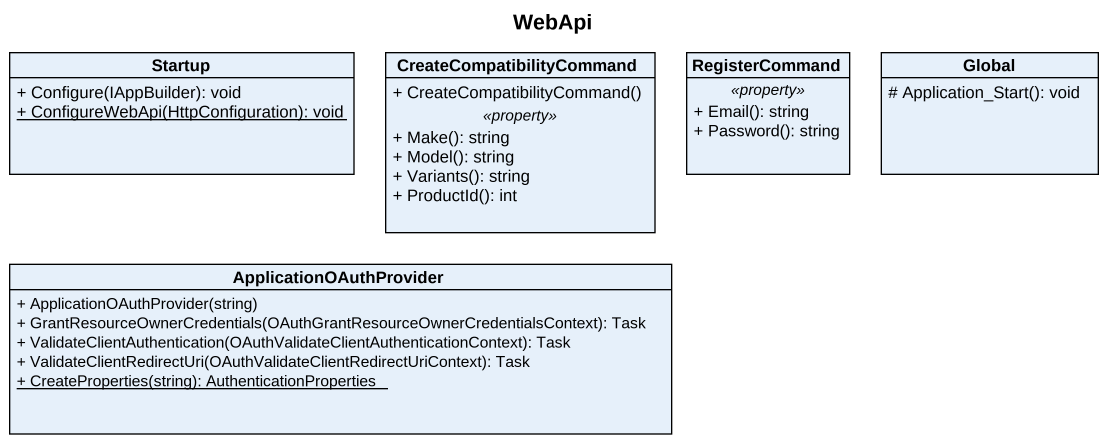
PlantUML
@startuml
title WebApi
hide circle
hide empty members
skinparam classAttributeIconSize 0
class Startup {
  + Configure(IAppBuilder): void
  {static} + ConfigureWebApi(HttpConfiguration): void
}
class CreateCompatibilityCommand {
  + CreateCompatibilityCommand()
  .. <<property>> ..
  + Make(): string
  + Model(): string
  + Variants(): string
  + ProductId(): int
}
class RegisterCommand {
  .. <<property>> ..
  + Email(): string
  + Password(): string
}
class Global {
  # Application_Start(): void
}
class ApplicationOAuthProvider {
  + ApplicationOAuthProvider(string)
  + GrantResourceOwnerCredentials(OAuthGrantResourceOwnerCredentialsContext): Task
  + ValidateClientAuthentication(OAuthValidateClientAuthenticationContext): Task
  + ValidateClientRedirectUri(OAuthValidateClientRedirectUriContext): Task
  {static} + CreateProperties(string): AuthenticationProperties
}
@enduml
